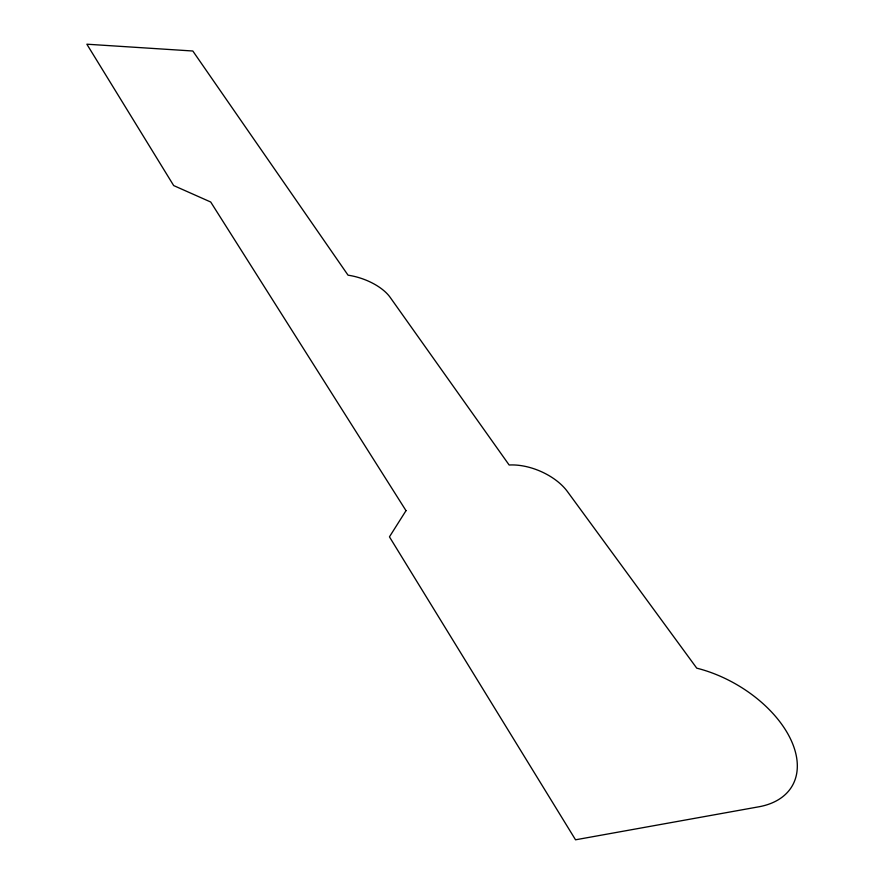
<?xml version="1.0" encoding="UTF-8"?>
<svg xmlns="http://www.w3.org/2000/svg" width="884" height="884" viewBox="0 0 884 884"><rect width="100%" height="100%" fill="white"/><g stroke="black" fill="none" stroke-linecap="round" stroke-linejoin="round"><path stroke-width="1.33" d="M406.01 510.665L389.446 536.842L575.539 839.8L757.721 806.993A99.174 59.957 30 0 0 791.71 741.543A99.174 59.957 30 0 0 696.747 668.16L567.384 491.504A45.924 25.691 23 0 0 509.151 465.017L390.187 297.389A40.995 20.763 18.3 0 0 348.042 275.178L192.822 51.007L86.853 44.2L173.684 185.574L210.712 202.016L406.01 510.665"/></g></svg>
